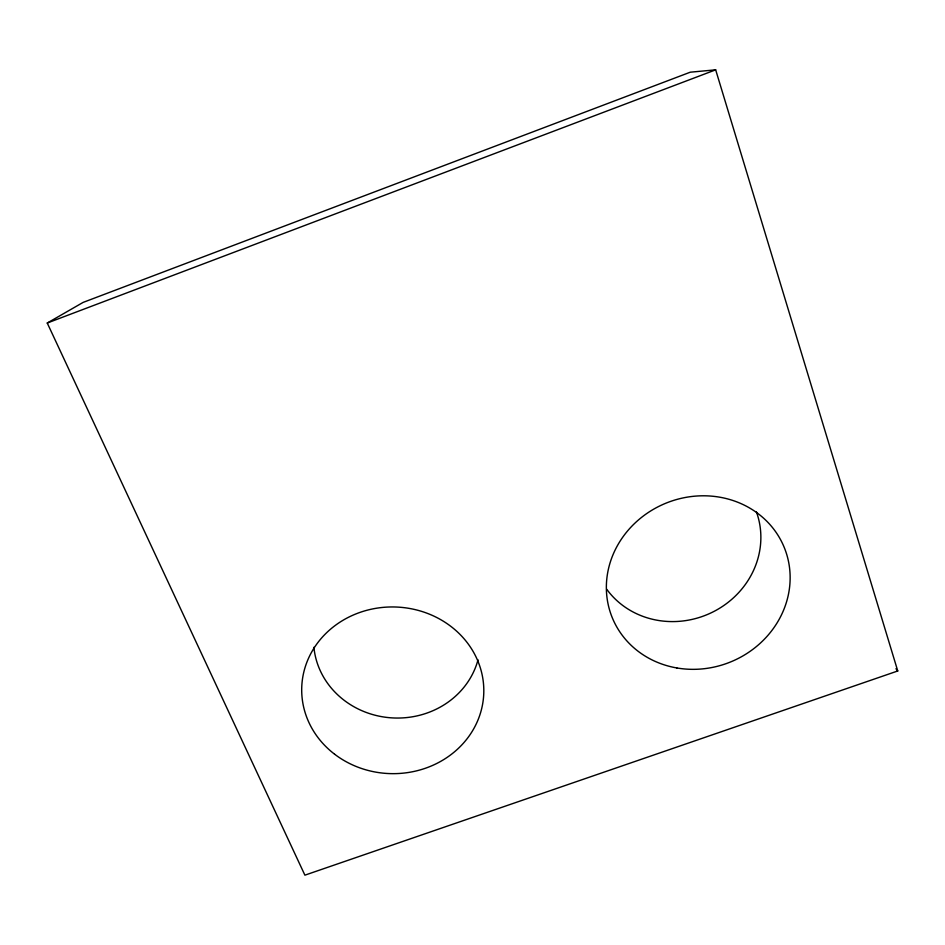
<?xml version="1.0" encoding="UTF-8"?>
<svg xmlns="http://www.w3.org/2000/svg" width="945" height="945" viewBox="0 0 945 945"><rect width="100%" height="100%" fill="white"/><g stroke="black" fill="none" stroke-linecap="round" stroke-linejoin="round"><path stroke-width="1.42" d="M47.25 323.025L83.125 302.4L690.263 72.198L715.672 69.835L897.75 670.974L304.892 875.164L47.25 323.025L715.672 69.835M895.966 668.706L897.75 670.974M478.016 659.823A83.455 77.266 2 0 1 390.592 717.787A83.455 77.266 2 0 1 313.905 647.266M756.343 511.706A85.003 79.25 -23 0 1 714.042 611.391A85.003 79.25 -23 0 1 606.773 589.314M334.53 754.145A91.063 83.349 1.5 0 0 482.493 704.816A91.063 83.349 1.5 0 0 361.238 611.97A91.063 83.349 1.5 0 0 334.53 754.145M676.856 667.961A92.893 85.723 -22.2 0 0 786.346 553.238A92.893 85.723 -22.2 0 0 631.532 526.519A92.893 85.723 -22.2 0 0 676.856 667.961"/></g></svg>
